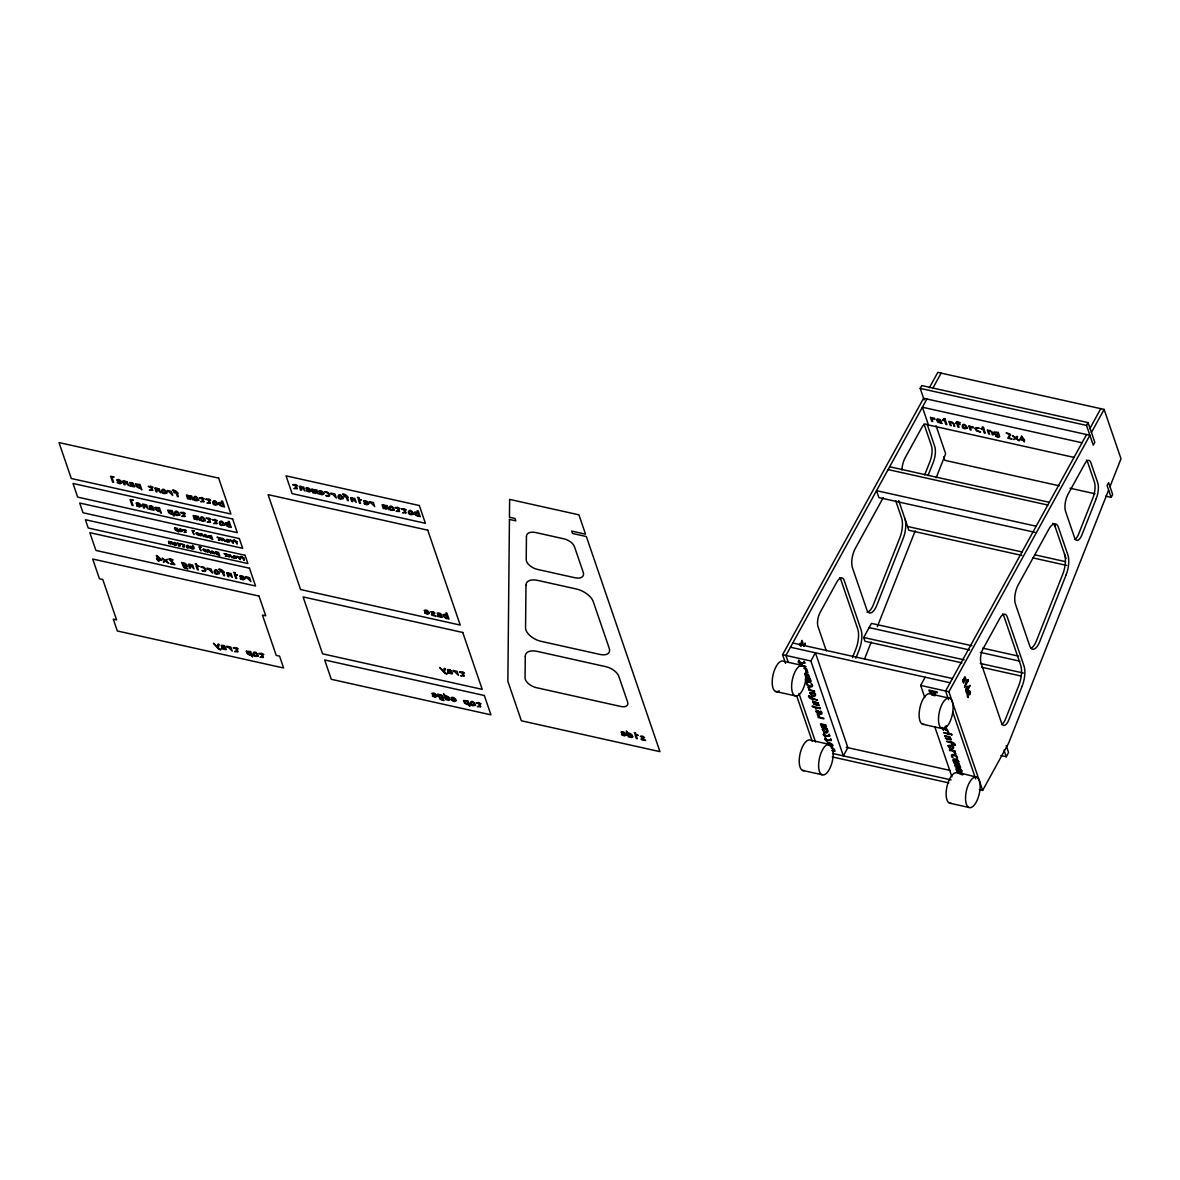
<?xml version="1.0" encoding="UTF-8"?>
<svg xmlns="http://www.w3.org/2000/svg" width="1180" height="1180" viewBox="0 0 1180 1180"><rect width="100%" height="100%" fill="white"/><g stroke="black" fill="none" stroke-linecap="round" stroke-linejoin="round"><path stroke-width="1.5" d="M941.979 727.382L943.631 730.228C938.439 722.485 953.779 737.574 945.387 727.47M852.521 657.511L855.869 649.029A17.184 7.257 -77.4 0 0 857.654 628.763L840.898 579.778A11.638 4.912 -77.4 0 0 839.57 577.639M924.722 474.803L929.943 461.572A13.614 5.753 -77.4 0 0 931.359 445.509L924.471 425.405A9.351 3.938 -77.4 0 0 923.822 424.122M855.854 658.248L859.202 649.767A17.184 7.257 -77.4 0 0 860.972 629.5L844.216 580.516A11.638 4.912 -77.4 0 0 836.9 581.932L820.071 612.553A10.237 4.322 -77.4 0 0 818.05 626.698L826.28 650.755M928.04 475.54L933.277 462.324A13.614 5.753 -77.4 0 0 934.678 446.247L927.805 426.142A9.351 3.938 -77.4 0 0 921.934 427.278L905.09 457.899A12.523 5.281 -77.4 0 0 901.963 469.994M864.483 659.148L871.253 642.038M877.345 626.639L915.208 530.794M936.183 477.723L945.652 453.769L936.035 425.685M1108.625 490.054L1008.531 743.371L982.66 790.423L979.341 789.686M1109.982 486.647L1121 458.755L1104.126 409.416L937.82 372.379L929.368 387.748M801.117 646.227L801.692 641.404L802.474 643.41L802.872 642.716L801.943 640.386L800.645 645.814M924.146 399.902L920.208 388.397L921.757 385.565L1088.063 422.602L1094.819 442.338L1093.27 445.155L1086.514 425.42L1088.063 422.602M785.556 663.381L782.591 654.723L923.586 398.265L1089.892 435.287L948.897 691.76L982.66 790.423M926.905 399.002L785.924 655.461L788.284 662.378M932.687 388.486L941.139 373.116M883.23 497.665L855.249 548.553A13.998 5.915 -77.4 0 0 852.491 567.89L866.872 609.913A13.585 5.738 -77.4 0 0 876.681 605.547L903.113 538.626A16.963 7.154 -77.4 0 0 904.883 518.595M810.881 660.977L815.41 652.747L847.874 747.633L843.346 755.864L810.881 660.977L782.591 654.723M961.877 662.85L864.999 641.286L863.701 637.495L871.46 623.379L971.922 645.74M924.781 697.498L920.651 685.418L925.179 677.187M1086.559 434.55L945.578 691.008L948.543 699.666M1089.804 428.65L1100.793 408.664M1091.441 432.47L1104.126 409.416M1111.132 497.355L1112.681 494.538L1108.625 482.694L1107.076 485.526L1111.132 497.355L1105.763 496.161M1000.876 755.539L1006.26 756.734L1008.576 752.501L1006.245 745.672M801.471 665.977L806.073 666.7L801.972 665.107L800.453 665.83A2.301 1.18 28.8 0 0 800.674 666.258M833.346 750.185L833.478 748.902L831.163 747.84M805.306 678.928C808.035 677.32 811.442 685.108 809.421 679.252L810.232 679.429C813.772 683.751 806.029 682.94 805.262 679.842M931.625 694.961L935.076 695.743M959.134 765.967L960.092 765.761L958.588 764.375L959.429 763.976L953.794 762.723L959.134 765.186L954.576 764.979L959.694 766.912L955.121 766.587L960.653 767.457L959.148 765.997M805.719 672.556L807.164 672.32L806.294 670.137L807.105 670.328L807.961 672.984L805.144 673.116M830.44 745.509C836.576 745.082 823.714 741.261 829.511 745.244M920.208 388.397L1086.514 425.42M1082.045 442.78L922.391 407.233L928.468 424.992L1073.771 457.353M1059.271 485.806L944.826 460.333L943.661 456.94M1069.995 488.196L1095.04 493.771M889.661 466.764L1049.315 502.311M888.112 469.581L1047.811 505.04M1036.173 526.221L876.519 490.659L878.879 497.577L1034.948 532.327M907.567 526.486L1022.382 552.048M1034.934 554.836L1065.437 561.636M1021.88 555.441L908.865 530.277L898.717 500.615M1032.648 557.83L1066.735 565.427M982.689 648.145L1018.561 656.139M869.144 627.613L969.591 649.974M980.359 652.378L1019.83 661.169M863.701 637.495L964.163 659.856M980.3 663.455L1023.355 673.043M981.598 667.246L1021.069 676.037M792.783 642.997L952.437 678.544M790.452 647.23L950.121 682.748M920.651 685.418L948.897 691.76M802.813 665.55A15.665 6.608 -77.4 0 0 791.618 685.919A15.665 6.608 -77.4 0 0 802.282 690.536A15.665 6.608 -77.4 0 0 802.813 665.55L783.417 661.228A15.665 6.608 -77.4 0 0 772.546 677.689A15.665 6.608 -77.4 0 0 779.198 690.772M949.723 698.265A15.665 6.608 -77.4 0 0 938.513 718.635A15.665 6.608 -77.4 0 0 949.192 723.251A15.665 6.608 -77.4 0 0 949.723 698.265L930.327 693.943A15.665 6.608 -77.4 0 0 919.795 708.398A15.665 6.608 -77.4 0 0 924.22 724.358M804.229 667.924L806.928 669.193L804.111 668.573M804.716 673.854L809.052 675.403L804.967 674.503M805.719 676.155L809.613 677.025L805.144 675.255M805.94 677.703L810.159 678.633L805.306 676.627M945.092 726.379L946.552 726.01M775.585 691.48L794.996 695.787M922.495 724.181L941.891 728.503M846.237 747.309L950.269 770.466M829.82 744.492A15.665 6.608 -77.4 0 0 818.625 764.861A15.665 6.608 -77.4 0 0 829.289 769.478A15.665 6.608 -77.4 0 0 829.82 744.492L810.424 740.17A15.665 6.608 -77.4 0 0 799.892 754.625A15.665 6.608 -77.4 0 0 804.332 770.584M976.73 777.207A15.665 6.608 -77.4 0 0 965.535 797.577A15.665 6.608 -77.4 0 0 976.199 802.194A15.665 6.608 -77.4 0 0 976.73 777.207L957.024 772.163L962.659 773.416L962.467 774.287A2.301 1.18 28.8 0 1 962.939 774.7M831.753 750.495L835.057 751.232L834.363 750.185A2.095 1.077 28.8 0 0 834.496 749.433L831.472 747.22M832.652 753.489L951.124 779.906M832.239 756.926L948.838 782.9M802.592 770.422L822.003 774.729M949.502 803.123L968.898 807.444M830.042 746.114C839.305 747.029 823.153 738.193 828.375 745.303M962.29 774.803L957.275 772.885A15.665 6.608 -77.4 0 0 946.803 787.34A15.665 6.608 -77.4 0 0 951.228 803.3M1054.256 524.097L1066.042 558.582M1004.003 750.156L1006.26 756.734M895.664 500.63L901.55 517.858A16.963 7.154 -77.4 0 1 899.794 537.874L873.348 604.794A13.585 5.738 -77.4 0 1 867.079 612.258M952.673 711.673L975.698 778.962M934.811 726.821L951.936 776.853M804.185 646.301L803.433 644.118L803.58 646.227M798.919 693.383L815.542 742.014M796.81 696.274L812.209 741.276M799.509 645.195L799.804 643.425L799.892 644.531M1086.397 459.979A9.351 3.938 -77.4 0 1 1087.458 461.69L1094.332 481.794A13.614 5.753 -77.4 0 1 1092.931 497.872L1078.564 534.23A9.912 4.189 -77.4 0 1 1074.656 539.481M1064.537 554.158A16.963 7.154 -77.4 0 1 1062.767 574.173L1036.335 641.094A13.585 5.738 -77.4 0 1 1030.981 648.292M1052.619 523.315A15.266 6.446 -77.4 0 1 1055.097 526.59M1002.543 613.939A11.638 4.912 -77.4 0 1 1003.87 616.078L1020.626 665.048A17.184 7.257 -77.4 0 1 1018.856 685.329L1005.463 719.21A9.927 4.189 -77.4 0 1 1001.555 724.476M205.173 569.896L205.084 570.412A2.035 1.047 28.8 0 1 204.361 570.736L201.957 570.589C208.639 574.159 205.763 565.545 200.762 566.843L203.83 568.067L205.173 569.896M328.999 494.848L328.91 495.349A2.035 1.047 28.8 0 1 328.173 495.689L325.769 495.541C332.465 499.096 329.574 490.497 324.574 491.795L327.642 493.019L328.999 494.848M964.37 678.352L963.544 683.117L962.792 679.71C964.06 687.468 963.809 671.243 965.845 679.001L965.461 679.71L964.842 677.674L964.37 678.352M936.478 419.726L937.894 422.233L942.171 423.443L937.894 421.245L941.566 421.776L940.018 419.579L937.51 418.9L936.478 419.726M509.436 519.407L507.857 681.317L521.368 720.788L659.945 751.645L586.357 536.531L572.492 533.449L571.681 531.089L585.546 534.171L578.923 514.834L509.627 499.391L509.45 517.224L514.996 518.462L515.808 520.823L509.436 519.407M525.277 656.316L525.071 677.969A9.927 5.118 28.8 0 0 536.251 687.645L620.754 706.466A10.237 5.281 28.8 0 0 627.613 702.026L618.822 676.347A11.638 5.989 28.8 0 0 606.004 666.715L537.225 651.389A17.184 8.85 28.8 0 0 525.277 656.316M525.97 585.265L525.557 628.04A13.585 6.992 28.8 0 0 540.853 641.271L599.868 654.413A13.998 7.213 28.8 0 0 609.249 648.351L593.275 601.653A15.266 7.862 28.8 0 0 576.474 589.026L537.77 580.413A16.963 8.732 28.8 0 0 525.97 585.265M526.442 536.487L526.221 559.733A9.912 5.104 28.8 0 0 537.387 569.394L574.852 577.728A12.523 6.446 28.8 0 0 583.23 572.315L574.439 546.62A9.351 4.808 28.8 0 0 564.158 538.891L535.912 532.593A13.614 7.021 28.8 0 0 526.442 536.487M970.358 692.055C969.813 699.725 966.877 688.132 968.175 697.528C965.55 695.979 969.046 687.704 970.358 692.055M121.82 482.723L120.065 483.771L117.174 482.399C123.797 483.8 117.808 482.487 116.628 479.891C118.428 478.593 121.437 480.702 121.82 482.723M141.261 506.014L139.506 507.061L136.6 505.674C143.237 507.075 137.249 505.777 136.069 503.182C137.853 501.869 140.863 503.993 141.261 506.014M199.435 534.791C200.482 537.416 191.868 531.501 198.181 533.124A2.124 1.092 28.8 0 1 199.037 533.906L199.435 534.791M206.412 551.163C207.459 553.774 198.859 547.859 205.158 549.497A2.124 1.092 28.8 0 1 206.013 550.264L206.412 551.163M244.806 578.879L243.065 579.926L240.16 578.539C246.782 579.941 240.794 578.628 239.614 576.047C241.413 574.734 244.422 576.843 244.806 578.879M311.048 490.998L309.308 492.045L306.402 490.674C313.024 492.075 307.036 490.762 305.856 488.166C307.656 486.868 310.665 488.977 311.048 490.998M323.836 493.845L322.096 494.892L319.19 493.52C325.813 494.922 319.824 493.609 318.659 491.013C320.444 489.715 323.453 491.824 323.836 493.845M368.617 503.831L366.877 504.863L363.971 503.491C370.594 504.893 364.605 503.58 363.44 500.984C365.225 499.686 368.234 501.795 368.617 503.831M429.343 613.261L427.603 614.293L424.697 612.922C431.32 614.323 425.331 613.01 424.166 610.414C425.95 609.116 428.959 611.225 429.343 613.261M436.998 696.274L435.243 697.321L432.337 695.935C438.975 697.336 432.986 696.023 431.806 693.427C433.606 692.129 436.615 694.238 436.998 696.274M456.188 700.537L454.433 701.584L451.527 700.212C458.165 701.613 452.176 700.301 450.996 697.705C452.796 696.407 455.805 698.516 456.188 700.537M626.197 734.933L624.456 735.981L621.55 734.609C628.173 736.01 622.185 734.698 621.019 732.101C622.804 730.803 625.813 732.913 626.197 734.933M974.96 428.222L976.391 430.789L980.58 432.027L977.881 431.025A2.035 1.047 28.8 0 1 976.789 430.287L976.303 428.281L979.194 428.222L974.96 428.222M432.204 614.116L436.01 615.975C424.785 614.942 438.886 612.11 430.729 611.86L433.267 611.786L434.919 613.143L432.204 614.116M641.861 738.65L645.667 740.494C634.442 739.476 648.543 736.645 640.371 736.394L642.923 736.32L644.56 737.677L641.861 738.65M811.855 685.388L811.84 685.669A2.035 1.047 28.8 0 1 811.309 686.155L808.389 685.359L806.545 682.866C805.557 686.849 815.38 688.943 811.825 683.972L811.014 683.795L811.855 685.388M952.113 755.702L952.938 757.56L952.142 757.383C948.587 752.412 958.396 754.522 957.423 758.489L955.564 755.996L952.644 755.215A2.035 1.047 28.8 0 0 952.113 755.702M809.274 695.699L810.394 697.808L811.766 698.162L811.102 696.244L811.87 696.421L812.533 698.339L817.504 700.124L812.769 699.062L813.153 700.153L812.386 699.991L812.002 698.899C810.262 699.327 807.105 695.817 809.274 695.699M954.709 745.17C956.656 746.734 954.178 741.659 951.95 742.471L951.582 741.379L950.815 741.202L951.183 742.294L946.448 741.247L951.434 743.017L952.083 744.934L952.85 745.111L952.201 743.194L953.558 743.548L954.709 745.17M821.398 724.55L826.531 726.482L821.973 726.172L827.298 728.739L821.678 727.485L822.504 727.087L821.015 725.7L821.973 725.494L820.454 724.004L825.971 724.874L821.398 724.55M812.873 701.79L812.932 702.262A2.301 1.18 28.8 0 0 813.964 703.501L813.772 704.386L819.392 705.64L819.156 704.917C814.333 705.198 811.088 700.079 818.537 703.133L812.873 701.79M951.095 739.359L949.517 739.816L945.416 738.223C952.88 741.276 949.635 736.158 944.811 736.453L944.561 735.715L950.195 736.969L949.988 737.854A2.301 1.18 28.8 0 1 951.036 739.093L951.095 739.359M170.009 541.753L168.489 541.281L169.197 543.803L169.124 541.664L170.716 544.128L170.643 542.004L172.826 544.6L171.911 541.93L170.009 541.753M188.771 495.674L186.484 494.981L187.561 498.742L188.461 498.948L187.443 495.541L189.832 499.258L190.732 499.45L189.729 496.057L193.004 499.951L191.632 495.954L188.771 495.674M195.408 516.102L193.137 515.424L194.198 519.185L195.098 519.392L194.081 515.985L196.47 519.687L197.37 519.893L196.367 516.501L199.641 520.395L198.269 516.383L195.408 516.102M314.028 489.7L311.741 489.007L312.818 492.783L313.718 492.975L312.7 489.567L315.09 493.284L315.989 493.476L314.986 490.098L318.261 493.992L316.889 489.98L314.028 489.7M384.4 505.365L382.114 504.671L383.19 508.447L384.09 508.639L383.072 505.247L385.462 508.949L386.347 509.155L385.344 505.763L388.618 509.657L387.247 505.645L384.4 505.365M965.638 689.946L966.494 693.088L970.063 685.403L968.647 687.601A2.095 0.885 -77.4 0 0 968.559 686.376L967.143 686.391L965.638 689.946M816.088 711.053C815.852 714.652 824.894 715.95 821.133 711.319L820.321 711.142C822.46 717.219 818.61 708.605 816.088 711.053M958.794 761.896C956.847 765.304 952.201 755.775 954.546 762.103L953.735 761.926C950.092 757.427 958.499 758.504 958.794 761.896M961.907 770.997C959.974 774.404 955.313 764.891 957.659 771.219L956.847 771.042C953.204 766.543 961.612 767.62 961.907 770.997M968.308 687.778C965.196 697.277 966.213 683.589 968.308 687.778M809.908 692.896C814.731 702.262 819.672 690.285 809.908 692.896M822.371 729.343C827.195 738.71 832.151 726.733 822.371 729.343M948.027 745.657C952.85 755.038 957.791 743.061 948.027 745.657M969.916 692.262L969.355 694.106L968.692 692.173L969.37 691.451L969.916 692.262M130.419 485.319L129.771 485.836L134.122 486.839A1.888 0.974 28.8 0 0 134.786 486.617L134.137 485.157L130.906 483.889L131.157 482.945L133.62 483.785L132.278 482.723L129.726 482.531L130.419 485.319M149.86 508.61L149.196 509.126L153.562 510.129A1.888 0.974 28.8 0 0 154.211 509.908L153.577 508.447L150.347 507.179L150.583 506.235L153.061 507.075L151.719 505.999L149.167 505.822L149.86 508.61M205.173 536.517C212.916 540.263 201.824 530.631 205.173 536.517M212.149 552.889C219.981 556.591 208.786 547.063 212.149 552.889M221.943 648.115L221.28 648.631L225.645 649.634A1.888 0.974 28.8 0 0 226.294 649.413L225.645 647.953L222.43 646.699L222.666 645.74L225.129 646.581L223.802 645.519L221.235 645.327L221.943 648.115M437.957 615.842L437.293 616.358L441.659 617.361A1.888 0.974 28.8 0 0 442.308 617.14L441.659 615.68L438.444 614.426L438.68 613.482L441.143 614.308L439.816 613.246L437.264 613.054L437.957 615.842M448.149 672.349L447.486 672.865L451.851 673.869A1.888 0.974 28.8 0 0 452.5 673.647L451.866 672.187L448.636 670.933L448.887 669.975L451.35 670.815L450.008 669.753L447.456 669.562L448.149 672.349M995.035 432.676C996.599 438.724 999.726 431.275 995.035 432.676M935.489 693.766L932.495 694.135L929.457 691.937A2.095 1.077 28.8 0 1 929.604 691.17L928.911 690.123L937.156 691.967L937.407 692.69L933.793 691.878L935.489 693.766M162.368 490.438C164.094 496.957 167.722 489.302 162.368 490.438M175.407 512.312C177.133 518.831 180.761 511.161 175.407 512.312M173.726 543.006C174.861 547.343 177.325 542.254 173.726 543.006M179.537 529.496C180.702 533.847 183.121 528.729 179.537 529.496M194.346 497.562C196.087 504.081 199.715 496.426 194.346 497.562M186.529 545.853C187.65 550.19 190.128 545.116 186.529 545.853M200.983 518.005C202.724 524.525 206.353 516.855 200.983 518.005M213.536 501.839C215.276 508.359 218.905 500.689 213.536 501.839M220.188 522.283C221.914 528.802 225.542 521.132 220.188 522.283M214.981 570.928C216.707 577.448 220.335 569.778 214.981 570.928M226.457 539.939C227.607 544.29 230.026 539.172 226.457 539.939M233.434 556.311C234.378 560.456 237.209 555.928 233.507 556.178M253.877 653.248C255.618 659.753 259.231 652.098 253.877 653.248M338.793 495.866C340.533 502.385 344.162 494.73 338.793 495.866M389.975 507.267C391.701 513.787 395.329 506.117 389.975 507.267M409.165 511.53C410.906 518.05 414.519 510.394 409.165 511.53M471.145 702.557C472.87 709.077 476.499 701.422 471.145 702.557M962.983 425.523C964.724 432.042 968.338 424.387 962.983 425.523M810.734 693.383C813.743 698.619 817.607 692.188 810.734 693.383M823.198 729.815C825.897 734.86 830.366 729.004 823.315 729.668M948.853 746.144C951.862 751.38 955.726 744.949 948.853 746.144M1008.812 437.5L1012.115 439.167L1007.764 438.193L1009.667 434.845L1006.142 432.927L1009.741 433.842A2.095 1.077 28.8 0 1 1010.596 434.727L1008.812 437.5M136.762 484.552C135.73 486.971 141.6 489.184 139.432 485.526L136.762 484.552M156.203 507.843C155.155 510.262 161.041 512.474 158.858 508.816L156.203 507.843M168.991 510.689C167.958 513.108 173.844 515.321 171.661 511.663L168.991 510.689M175.274 528.419C175.746 532.254 179.109 528.817 175.348 528.33M190.806 546.679C191.293 550.529 194.612 547.077 190.88 546.606M209.391 536.015C209.878 539.865 213.211 536.399 209.465 535.941M219.967 503.078C218.919 505.497 224.805 507.71 222.622 504.052L219.967 503.078M216.368 552.373C216.84 556.223 220.203 552.786 216.442 552.299M226.604 523.522C225.557 525.941 231.442 528.153 229.259 524.495L226.604 523.522M247.476 651.625C246.428 654.045 252.314 656.257 250.131 652.599L247.476 651.625M415.581 512.784C414.549 515.188 420.434 517.415 418.251 513.757L415.581 512.784M444.329 615.09C443.282 617.509 449.167 619.721 446.984 616.063L444.329 615.09M448.798 699.062L446.07 698.472C443.946 695.064 449.241 696.746 448.798 699.062M464.728 700.95C463.696 703.354 469.581 705.581 467.398 701.923L464.728 700.95M631.625 736.305L628.881 735.715C626.757 732.308 632.052 733.99 631.625 736.305M449.919 699.548L448.843 700.345L445.494 699.548L443.503 693.722L445.553 696.053A2.095 1.077 28.8 0 1 446.66 696.023L448.975 697.409L449.919 699.548M632.731 736.792L631.654 737.589L628.306 736.792L626.315 730.966L628.365 733.296A2.095 1.077 28.8 0 1 629.471 733.267L631.787 734.653L632.731 736.792M135.641 484.154L136.526 486.588L138.842 487.989A2.095 1.077 28.8 0 0 139.948 487.945L141.88 489.921L140.007 484.449L135.641 484.154M155.067 507.444L155.966 509.878L158.282 511.279A2.095 1.077 28.8 0 0 159.389 511.235L161.306 513.212L159.433 507.739L155.067 507.444M167.87 510.291L168.755 512.725L171.071 514.126A2.095 1.077 28.8 0 0 172.177 514.082L174.109 516.058L172.236 510.586L167.87 510.291M174.522 528.153L175.378 530.041L178.681 531.988L177.428 528.345L174.522 528.153M190.054 546.414C190.186 550.042 197.385 550.146 192.547 545.411L192.458 546.974L190.054 546.414M208.639 535.75L209.494 537.638L212.798 539.599L211.544 535.941L208.639 535.75M218.831 502.68L219.716 505.114L222.047 506.515A2.095 1.077 28.8 0 0 223.138 506.471L224.583 507.031L222.578 501.161L221.56 500.94L222.43 503.506L220.306 502.252L218.831 502.68M215.616 552.107L216.471 553.995L219.775 555.957L218.536 552.314L215.616 552.107M225.469 523.109L226.354 525.557L228.684 526.944A2.095 1.077 28.8 0 0 229.776 526.914L231.221 527.475L229.215 521.604L228.197 521.368L229.082 523.95L226.944 522.696L225.469 523.109M246.34 651.227L247.225 653.661L249.555 655.062A2.095 1.077 28.8 0 0 250.647 655.018L252.579 656.995L250.706 651.522L246.34 651.227M414.46 512.371L415.345 514.819L417.661 516.206A2.095 1.077 28.8 0 0 418.767 516.176L420.213 516.737L418.207 510.866L417.174 510.63L418.059 513.212L415.935 511.958L414.46 512.371M443.193 614.692L444.078 617.125L446.409 618.512A2.095 1.077 28.8 0 0 447.5 618.482L448.946 619.043L446.94 613.172L445.922 612.936L446.792 615.518L444.668 614.264L443.193 614.692M463.607 700.537L464.492 702.985L466.808 704.372A2.095 1.077 28.8 0 0 467.914 704.342L469.847 706.319L467.973 700.846L463.607 700.537M804.849 663.057L800.365 662.777L800.704 663.779L799.937 663.617L798.388 662.349L798.137 661.611L799.347 661.892L798.742 660.107L800.114 662.054C803.772 664.458 803.757 661.832 804.2 661.243L804.849 663.057M829.776 735.937L825.292 735.656L825.646 736.659L824.879 736.497L823.065 734.491L824.274 734.757L823.669 732.987L825.041 734.933C828.699 737.338 828.699 734.712 829.142 734.122L829.776 735.937M831.34 740.494L826.856 740.214L827.195 741.217L826.428 741.04L824.628 739.049L825.838 739.314L825.233 737.544L826.605 739.491C830.263 741.881 830.248 739.255 830.69 738.68L831.34 740.494M152.663 490.334L149.388 490.246L151.542 489.508L150.848 487.458L148.164 486.352L150.657 486.912L150.362 486.042L153.076 487.458L151.866 487.679L152.663 490.334M184.906 516.471L181.617 516.383L183.77 515.645L183.077 513.595L180.393 512.489L183.608 512.415L185.319 513.595L184.095 513.816L184.906 516.471M180.053 545.794C176.381 545.912 180.157 546.399 178.844 543.862L177.059 543.139L180.334 543.862L179.522 544.024L180.053 545.794M185.88 532.269C182.207 532.401 185.968 532.873 184.655 530.351L182.871 529.614L186.145 530.351L185.334 530.499L185.88 532.269M184.331 546.738C180.643 546.856 184.419 547.343 183.107 544.821L181.322 544.083L184.596 544.821L183.785 544.968L184.331 546.738M203.845 501.736L200.556 501.633L202.724 500.91L202.016 498.86L199.332 497.753L201.839 498.314L201.544 497.444L204.258 498.845L203.049 499.081L203.845 501.736M210.246 503.167L206.957 503.064L209.126 502.326L208.418 500.276L205.733 499.17L208.963 499.096L210.66 500.276L209.435 500.512L210.246 503.167M210.482 522.179L207.208 522.076L209.362 521.339L208.668 519.288L205.984 518.197L209.199 518.109L210.895 519.288L209.686 519.525L210.482 522.179M216.884 523.596L213.595 523.507L215.763 522.77L215.055 520.719L212.37 519.613L214.878 520.174L214.583 519.303L217.297 520.705L216.088 520.941L216.884 523.596M219.996 539.88C216.323 539.998 220.085 540.484 218.772 537.947L216.987 537.21L220.277 537.947L219.451 538.11L219.996 539.88M226.973 556.237C223.3 556.355 227.076 556.842 225.749 554.32L223.964 553.582L227.253 554.305L226.442 554.467L226.973 556.237M237.785 651.714L234.495 651.611L236.664 650.888L235.956 648.838L233.271 647.731L236.502 647.643L238.198 648.823L236.988 649.059L237.785 651.714M297.124 488.638L293.835 488.55L295.988 487.812L295.295 485.762L292.611 484.656L295.826 484.582L297.537 485.747L296.313 485.983L297.124 488.638M263.376 657.408L260.087 657.319L262.255 656.582L261.547 654.531L258.863 653.425L261.37 653.986L261.06 653.115L263.789 654.531L262.565 654.753L263.376 657.408M399.474 511.442L396.185 511.338L398.353 510.601L397.645 508.55L394.961 507.444L397.454 508.005L397.159 507.149L399.887 508.55L398.663 508.787L399.474 511.442M405.876 512.857L402.587 512.769L404.74 512.032L404.047 509.981L401.362 508.875L403.855 509.436L403.56 508.565L406.289 509.967L405.065 510.202L405.876 512.857M464.005 675.948L460.716 675.845L462.87 675.122L462.176 673.072L459.492 671.966L462.708 671.877L464.419 673.057L463.194 673.293L464.005 675.948M480.644 706.731L477.354 706.628L479.508 705.906L478.815 703.855L476.13 702.749L478.623 703.31L478.328 702.439L481.057 703.841L479.832 704.077L480.644 706.731M123.03 481.086L124.018 484.597L125.051 484.833L124.77 481.617L128.561 485.614L127.189 481.602L125.921 481.676A2.301 1.18 28.8 0 0 124.225 480.865L123.03 481.086M142.47 504.362L143.459 507.887L144.476 508.108L144.211 504.907L148.002 508.904L146.63 504.893L145.361 504.966A2.301 1.18 28.8 0 0 143.665 504.14L142.47 504.362M155.008 488.21L156.011 491.721L157.029 491.942L156.763 488.741L160.554 492.739L159.182 488.726L157.899 488.8A2.301 1.18 28.8 0 0 156.203 487.974L155.008 488.21M188.446 564.409L189.434 567.934L190.452 568.155L190.186 564.955L193.977 568.937L192.606 564.925L191.337 564.999A2.301 1.18 28.8 0 0 189.641 564.188L188.446 564.409M200.231 533.699L200.895 536.045L201.397 534.053L203.919 536.723L202.164 534.098A1.534 0.782 28.8 0 0 201.028 533.552L200.231 533.699M207.208 550.072L207.872 552.417L208.373 550.426L210.91 553.081L209.14 550.455A1.534 0.782 28.8 0 0 208.005 549.909L207.282 549.969M221.56 538.449L222.224 540.794L222.725 538.803L225.247 541.473L223.477 538.847A1.534 0.782 28.8 0 0 222.356 538.301L221.633 538.346M228.537 554.807L229.2 557.152L229.702 555.175L232.224 557.83L230.469 555.205A1.534 0.782 28.8 0 0 229.333 554.659L228.61 554.718M226.826 572.964L227.814 576.474L228.846 576.71L228.566 573.495L232.357 577.492L230.985 573.48L229.717 573.554A2.301 1.18 28.8 0 0 228.02 572.743L226.826 572.964M299.469 486.499L300.457 490.025L301.475 490.246L301.21 487.045L305.001 491.042L303.629 487.03L302.36 487.104A2.301 1.18 28.8 0 0 300.664 486.278L299.469 486.499M350.637 497.901L351.64 501.426L352.658 501.648L352.378 498.432L356.183 502.429L354.811 498.417L353.528 498.491A2.301 1.18 28.8 0 0 351.832 497.68L350.755 497.753M187.355 566.415L186.234 567.182L183.638 565.869L184.626 567.536L187.886 568.819L183.992 567.698L181.558 562.476L185.584 563.598L187.355 566.415M443.518 698.058L442.397 698.826L439.801 697.513L440.789 699.165L444.049 700.463L440.155 699.342L437.721 694.106L441.748 695.241L443.518 698.058M934.531 693.309C928.704 694.784 930.209 688.132 934.531 693.309M994.032 432.204C993.457 436.054 1003.074 437.116 995.551 436.143L998.162 437.456L999.667 436.733L998.324 432.382L994.032 432.204M186.234 565.913L183.475 565.294C181.499 562.049 186.661 563.701 186.234 565.913M442.397 697.542L439.624 696.923C437.662 693.693 442.825 695.33 442.397 697.542M166.778 493.078C157.928 496.249 162.147 483.063 166.778 493.078M179.817 514.937C170.967 518.123 175.186 504.937 179.817 514.937M176.675 544.762C171.233 546.576 174.006 538.744 176.675 544.762M182.487 531.251C177.044 533.05 179.817 525.233 182.487 531.251M198.771 500.202C189.921 503.373 194.125 490.187 198.771 500.202M189.464 547.609C184.021 549.423 186.794 541.591 189.464 547.609M205.409 520.631C196.559 523.817 200.762 510.63 205.409 520.631M217.961 504.48C209.111 507.651 213.315 494.464 217.961 504.48M224.598 524.908C215.748 528.094 219.967 514.908 224.598 524.908M229.407 541.694C223.949 543.508 226.737 535.676 229.407 541.694M219.406 573.554C210.542 576.74 214.76 563.553 219.406 573.554M236.383 558.066C230.941 559.866 233.714 552.034 236.383 558.066M218.153 644.28L217.327 646.847L213.536 643.248L218.433 648.926L220.793 649.915L218.153 647.82L219.215 644.516L218.153 644.28M258.302 655.874C249.437 659.045 253.656 645.858 258.302 655.874M343.218 498.506C334.368 501.677 338.572 488.491 343.218 498.506M394.4 509.893C385.536 513.079 389.754 499.892 394.4 509.893M413.59 514.17C404.74 517.341 408.944 504.155 413.59 514.17M444.358 668.514L443.547 671.081L439.757 667.482L444.654 673.161L446.999 674.149L444.373 672.054L445.421 668.75L444.358 668.514M475.555 705.198C466.705 708.369 470.923 695.182 475.555 705.198M967.408 428.163C958.544 431.334 962.762 418.148 967.408 428.163M956.508 421.85C957.29 424.077 953.307 422.529 956.862 423.753L958.027 427.116L959.045 427.337L957.894 423.974C964.798 426.319 952.968 420.744 960.166 422.809L956.508 421.85M1022.175 686.067L1008.782 719.962A9.927 4.189 -77.4 0 1 1001.613 723.148L981.023 662.983A10.237 4.322 -77.4 0 1 983.043 648.852L999.888 618.231A11.638 4.912 -77.4 0 1 1007.204 616.816L1023.96 665.786A17.184 7.257 -77.4 0 1 1022.175 686.067M1066.101 574.911L1039.654 641.832A13.585 5.738 -77.4 0 1 1029.845 646.212L1015.464 604.19A13.998 5.915 -77.4 0 1 1018.237 584.852L1048.843 529.186A15.266 6.446 -77.4 0 1 1058.431 527.327L1067.856 554.895A16.963 7.154 -77.4 0 1 1066.101 574.911M1096.25 498.609L1081.883 534.968A9.912 4.189 -77.4 0 1 1074.729 538.154L1065.599 511.486A12.523 5.281 -77.4 0 1 1068.077 494.199L1084.907 463.563A9.351 3.938 -77.4 0 1 1090.777 462.442L1097.666 482.531A13.614 5.753 -77.4 0 1 1096.25 498.609M117.734 480.172L117.734 481.012L120.448 481.617L117.734 480.172M137.175 503.462L137.175 504.303L139.889 504.907L137.175 503.462M196.706 533.095L198.52 534.053L196.706 533.095M203.683 549.452L205.497 550.426L203.683 549.452M240.72 576.327L240.72 577.168L243.434 577.772L240.72 576.327M306.962 488.446L306.962 489.287L309.676 489.892L306.962 488.446M319.765 491.293L319.765 492.134L322.479 492.739L319.765 491.293M364.546 501.264L364.546 502.105L367.26 502.71L364.546 501.264M425.272 610.694L425.257 611.55L427.986 612.154L425.272 610.694M432.913 693.707L432.913 694.563L435.626 695.168L432.913 693.707M452.102 697.985L452.102 698.826L454.816 699.43L452.102 697.985M622.125 732.382L622.125 733.223L624.84 733.827L622.125 732.382M805.099 643.321L804.819 645.312L805.099 643.321M966.42 680.418L964.547 687.38L967.172 682.601L966.42 680.418M968.072 679.606L967.792 681.612L968.072 679.606M937.717 419.608C939.118 423.015 941.758 419.269 937.717 419.608M170.289 559.231L174.861 564.689L170.51 563.716L173.43 563.775L168.991 559.276A2.095 1.077 28.8 0 1 169.33 558.656L173.062 559.969L170.289 559.231M1021.6 436.231L1019.771 439.521L1022.971 440.228L1024.417 441.91L1023.93 440.45L1024.756 440.125L1021.6 436.231M1021.924 437.205L1020.435 439.167L1022.78 439.683L1021.924 437.205M1016.673 436.467L1015.759 437.632L1012.411 435.523L1015.169 437.972L1013.782 439.535L1015.862 438.577L1019.269 440.76L1016.452 438.252L1017.691 436.703L1016.673 436.467M133.768 485.939L131.069 484.346L133.768 485.939M153.208 509.229L150.494 507.636L153.208 509.229M207.4 536.944L205.585 535.882L207.4 536.944M214.377 553.302L212.577 552.24L214.377 553.302M225.277 648.735L222.578 647.142L225.277 648.735M441.291 616.462L438.591 614.883L441.291 616.462M451.498 672.969L448.784 671.376L451.498 672.969M806.191 679.488L808.064 681.48L807.4 679.547L806.191 679.488M817.106 711.363L818.979 713.369L818.315 711.437L817.106 711.363M947.038 729.771L945.652 729.933L944.988 728.001L947.038 729.771M957.954 761.661L956.552 761.808L955.889 759.876L957.954 761.661M961.066 770.761L959.665 770.923L959.015 768.991L961.066 770.761M950.431 422.071L948.897 421.378L950.269 425.39L951.287 425.611C948.012 420.862 954.812 422.455 953.779 426.172L954.812 426.393L953.868 423.664L951.803 421.953A2.301 1.18 28.8 0 0 950.431 422.071M988.811 430.626L987.277 429.933L988.648 433.93L989.666 434.166C986.392 429.402 993.191 431.01 992.173 434.727L993.191 434.948L992.247 432.204L990.182 430.494A2.301 1.18 28.8 0 0 988.811 430.626M164.787 560.559L163.356 562.123L165.716 561.223L168.843 563.347L166.055 560.854L167.472 559.335L165.141 560.19L162.191 558.155L164.787 560.559M931.935 417.956L930.356 417.248L931.728 421.26L932.746 421.481L931.861 418.885L934.899 419.313L934.516 418.177L931.935 417.956M970.314 426.511L968.736 425.803L970.108 429.815L971.125 430.036L970.24 427.425L973.279 427.868L972.895 426.732L970.314 426.511M343.424 494.671L342.525 494.066C344.944 493.329 350.15 498.579 347.274 497.341L348.425 500.704L347.407 500.482L346.242 497.105C339.442 496.131 349.767 496.367 343.424 494.671M173.386 490.674L172.487 490.069C174.906 489.331 180.112 494.582 177.236 493.329L178.387 496.706L177.369 496.47L176.203 493.107C169.404 492.134 179.729 492.37 173.386 490.674M233.802 540.086L237.269 541.738L236.369 541.871L237.136 544.113L235.69 541.723C231.147 541.06 238.036 541.222 233.802 540.086M240.779 556.459L244.245 558.096L243.345 558.229L244.113 560.485L242.667 558.081C238.139 557.432 245.012 557.594 240.779 556.459M219.613 569.734L218.713 569.129C221.132 568.376 226.339 573.642 223.448 572.389L224.598 575.766L223.581 575.53L222.43 572.167C215.63 571.179 225.955 571.43 219.613 569.734M332.17 493.889L331.197 494.214L330.798 493.078L334.958 494.007L336.33 498.019L332.17 493.889M370.55 502.429L369.576 502.769L369.193 501.633L373.337 502.547L374.709 506.559L370.55 502.429M168.534 491.308L167.545 491.647L167.162 490.511L171.321 491.426L172.693 495.438L168.534 491.308M230.572 540.514L229.657 539.983L232.431 540.602L233.345 543.272L230.572 540.514M237.549 556.886L236.634 556.341L239.407 556.96L240.322 559.63L237.549 556.886M208.358 568.937L207.37 569.276L206.987 568.141L211.146 569.055L212.518 573.067L208.358 568.937M246.738 577.492L245.765 577.817L245.366 576.681L249.526 577.61L250.898 581.622L246.738 577.492M454.271 671.228L453.297 671.553L452.899 670.417L457.058 671.332L458.43 675.344L454.271 671.228M228.065 646.994L227.076 647.319L226.693 646.183L230.852 647.097L232.224 651.109L228.065 646.994M945.033 418.841L943.749 418.546L945.342 419.755L945.033 418.841M983.412 427.381L982.129 427.101L983.722 428.296L983.412 427.381M945.519 420.626L942.451 419.947L944.679 420.95L945.873 424.417L946.891 424.638L945.519 420.626M983.899 429.181L980.831 428.488L983.073 429.491L984.253 432.957L985.271 433.178L983.899 429.181M419.313 505.527L286.047 475.85L292.124 493.609L425.39 523.286L419.313 505.527M358.705 497.606L357.422 497.326L359.015 498.521L358.705 497.606M361.242 499.863L358.174 499.17L359.546 503.182L360.579 503.418L359.384 499.951L361.242 499.863M218.654 478.121L59 442.574L71.287 478.49L230.941 514.038L218.654 478.121M427.75 530.189L268.096 494.641L300.561 589.528L460.215 625.076L427.75 530.189M113.826 476.941L110.625 476.233L112.616 482.06L113.649 482.281L111.834 477L113.826 476.941M232.637 519.008L72.998 483.461L77.659 497.119L237.313 532.667L232.637 519.008M133.252 500.231L130.066 499.524L132.057 505.35L133.075 505.571L131.275 500.291L133.252 500.231M239.348 538.596L79.694 503.034L83.013 512.754L242.667 548.302L239.348 538.596M194.095 530.941L191.971 530.469L193.977 534.51L192.768 530.985L194.095 530.941M245.056 555.279L85.403 519.716L88.235 528.006L247.889 563.553L245.056 555.279M201.072 547.299L198.948 546.827L200.954 550.868L199.759 547.343L201.072 547.299M809.524 687.645L807.931 687.291L809.746 689.769L808.683 689.533L808.934 690.256L814.569 691.51L814.318 690.787C812.283 691.229 807.666 688.648 809.524 687.645M249.481 568.229L89.828 532.667L95.904 550.426L255.559 585.988L249.481 568.229M196.514 564.114L195.231 563.834L196.824 565.028L196.514 564.114M234.894 572.669L233.611 572.389L235.204 573.583L234.894 572.669M157.294 555.721L156.335 555.514L157.515 558.966L156.498 558.745L158.209 560.972L159.167 561.193L158.666 559.733L161.867 560.441L157.294 555.721M948.617 732.382L947.85 732.22L948.351 733.68L943.484 732.588L949.369 734.565L948.617 732.382M199.051 566.371L195.983 565.677L197.355 569.689L198.373 569.925L197.193 566.459L199.051 566.371M237.431 574.911L234.363 574.232L235.734 578.244L236.752 578.466L235.572 574.999L237.431 574.911M951.64 734.314L950.357 734.034L951.95 735.229L951.64 734.314M160.819 559.703L158.474 559.187L157.633 556.695L160.819 559.703M813.286 706.407L812.002 706.127L813.595 707.322L813.286 706.407M820.218 708.044L814.584 706.791L816.103 709.15L815.601 707.69L820.469 708.767L820.218 708.044M462.752 632.48L303.098 596.918L322.568 653.823L482.222 689.371L462.752 632.48M818.876 714.977L817.283 714.623L819.097 717.086L818.035 716.865L818.286 717.588L823.92 718.841L823.669 718.119C821.634 718.561 817.017 715.98 818.876 714.977M259.01 596.062L92.704 559.025L99.445 578.76L102.778 579.513L116.584 619.869L113.265 619.131L117.307 630.961L283.613 667.998L279.572 656.154L276.238 655.416L262.432 615.06L265.751 615.798L259.01 596.062M955.018 751.1L949.399 749.846L949.649 750.583C955.063 750.097 953.853 753.873 956.036 754.064L954.222 751.601L955.269 751.837L955.018 751.1M484.316 695.507L324.662 659.959L331.285 679.297L490.939 714.844L484.316 695.507M635.474 733.001L634.206 732.721L635.799 733.916L635.474 733.001M638.026 735.243L634.958 734.565L636.33 738.577L637.348 738.798L636.153 735.332L638.026 735.243"/></g></svg>
